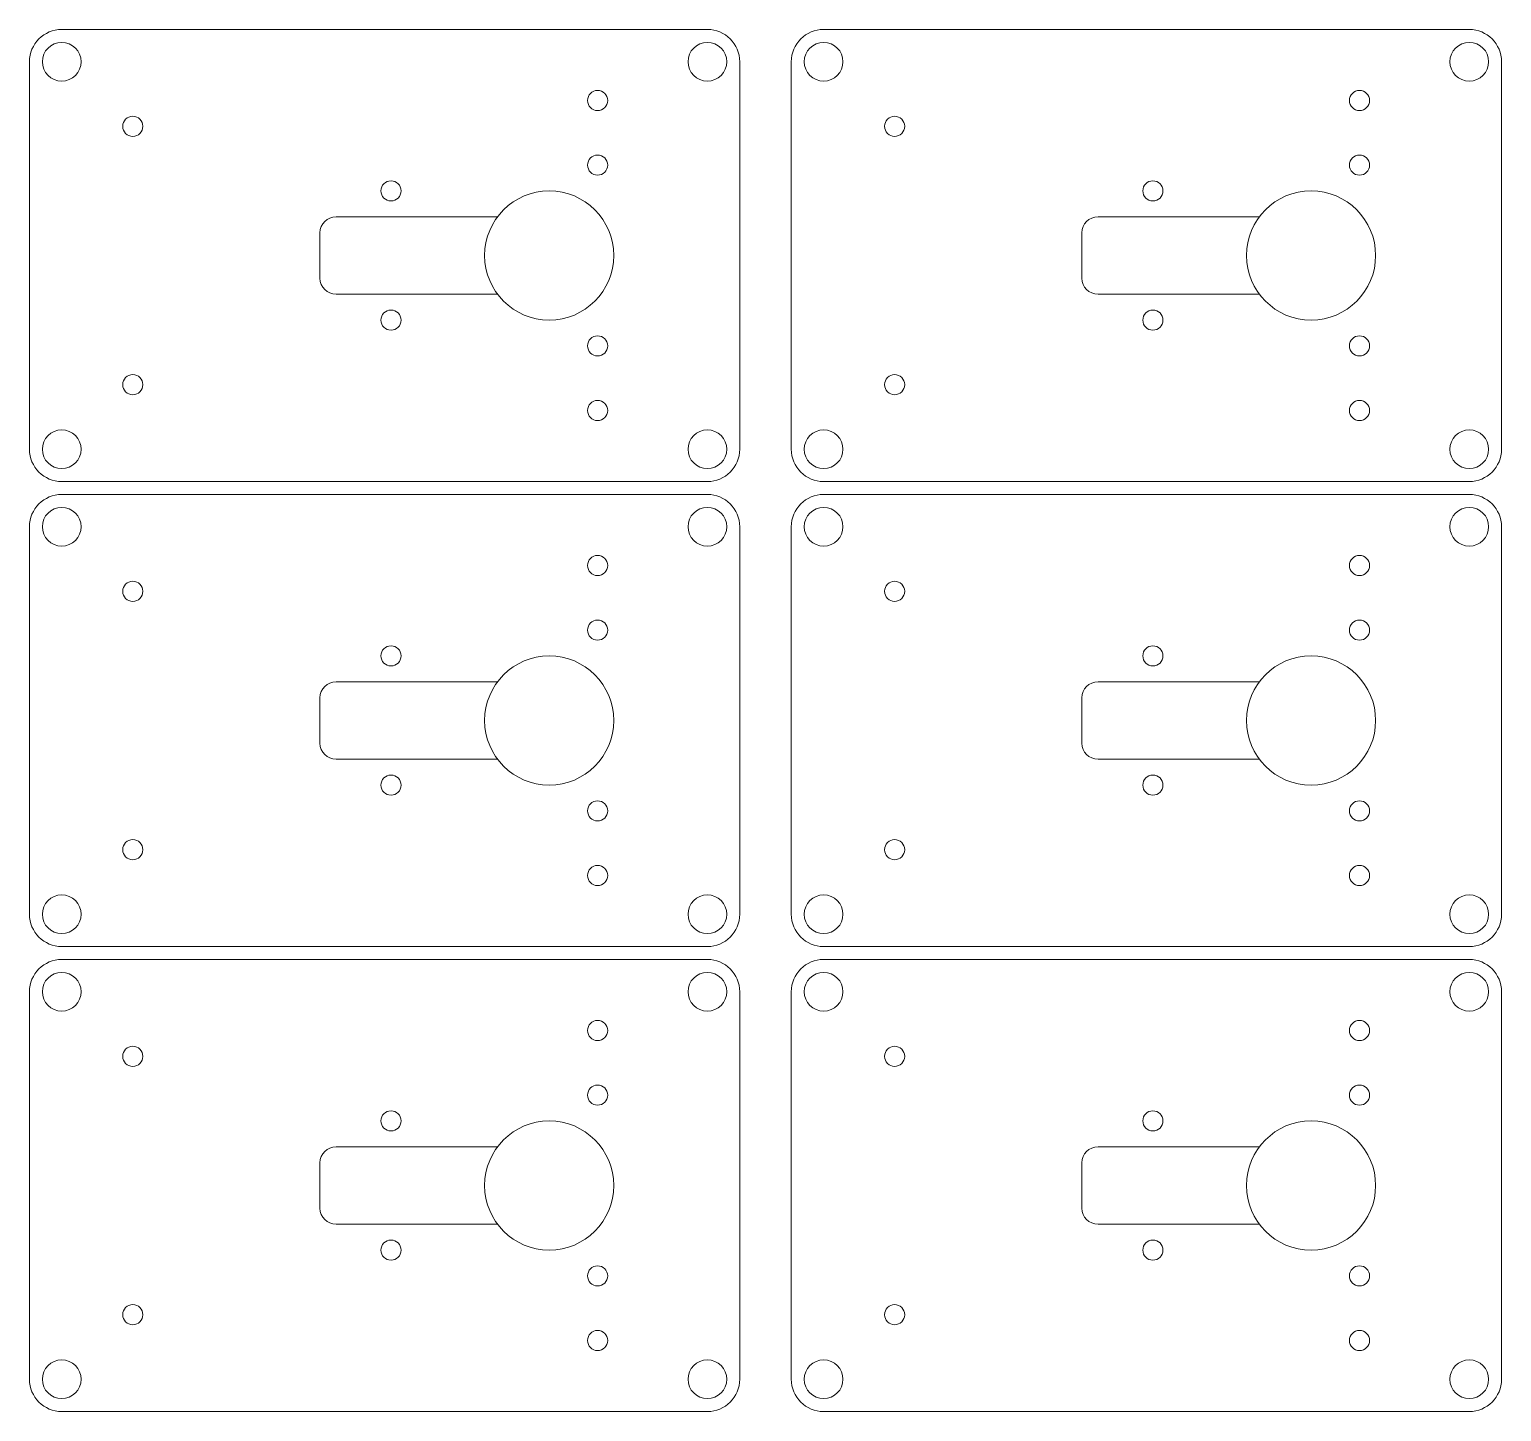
# Model space of a CAD drawing. Header units: inches. Extents: x 0.1 to 11.5, y 0.2 to 10.8.
import ezdxf

# ---------------------------------------------------------------- set-up
doc = ezdxf.new("R2010")
doc.units = ezdxf.units.IN
doc.layers.get('0').update_dxf_attribs({"color": 1, "linetype": 'CONTINUOUS', "lineweight": 0})

msp = doc.modelspace()

# ---------------------------------------------------------------- linework, layer by layer
for p, q in [((0.35, 10.85), (5.35, 10.85)), ((6.25, 10.85), (11.25, 10.85)), ((0.1, 7.6), (0.1, 10.6)), ((5.6, 10.6), (5.6, 7.6)), ((6, 7.6), (6, 10.6)), ((11.5, 10.6), (11.5, 7.6)), ((2.475, 9.4), (3.725, 9.4)), ((8.375, 9.4), (9.625, 9.4)), ((2.35, 8.925), (2.35, 9.275)), ((8.25, 8.925), (8.25, 9.275)), ((3.725, 8.8), (2.475, 8.8)), ((9.625, 8.8), (8.375, 8.8)), ((5.35, 7.35), (0.35, 7.35)), ((11.25, 7.35), (6.25, 7.35)), ((0.35, 7.25), (5.35, 7.25)), ((6.25, 7.25), (11.25, 7.25)), ((0.1, 4), (0.1, 7)), ((5.6, 7), (5.6, 4)), ((6, 4), (6, 7)), ((11.5, 7), (11.5, 4)), ((2.475, 5.8), (3.725, 5.8)), ((8.375, 5.8), (9.625, 5.8)), ((2.35, 5.325), (2.35, 5.675)), ((8.25, 5.325), (8.25, 5.675)), ((3.725, 5.2), (2.475, 5.2)), ((9.625, 5.2), (8.375, 5.2)), ((5.35, 3.75), (0.35, 3.75)), ((0.35, 3.65), (5.35, 3.65)), ((11.25, 3.75), (6.25, 3.75)), ((6.25, 3.65), (11.25, 3.65)), ((0.1, 0.4), (0.1, 3.4)), ((5.6, 3.4), (5.6, 0.4)), ((6, 0.4), (6, 3.4)), ((11.5, 3.4), (11.5, 0.4)), ((2.475, 2.2), (3.725, 2.2)), ((8.375, 2.2), (9.625, 2.2)), ((2.35, 1.725), (2.35, 2.075)), ((8.25, 1.725), (8.25, 2.075)), ((3.725, 1.6), (2.475, 1.6)), ((9.625, 1.6), (8.375, 1.6)), ((5.35, 0.15), (0.35, 0.15)), ((11.25, 0.15), (6.25, 0.15))]:
    msp.add_line(p, q)
for centre, radius in [((0.35, 10.6), 0.15), ((5.35, 10.6), 0.15), ((6.25, 10.6), 0.15), ((11.25, 10.6), 0.15), ((4.5, 10.3), 0.078), ((10.4, 10.3), 0.078), ((0.9, 10.1), 0.078), ((6.8, 10.1), 0.078), ((4.5, 9.8), 0.078), ((10.4, 9.8), 0.078), ((2.9, 9.6), 0.078), ((4.125, 9.1), 0.5), ((8.8, 9.6), 0.078), ((10.025, 9.1), 0.5), ((2.9, 8.6), 0.078), ((8.8, 8.6), 0.078), ((4.5, 8.4), 0.078), ((10.4, 8.4), 0.078), ((0.9, 8.1), 0.078), ((6.8, 8.1), 0.078), ((4.5, 7.9), 0.078), ((10.4, 7.9), 0.078), ((0.35, 7.6), 0.15), ((5.35, 7.6), 0.15), ((6.25, 7.6), 0.15), ((11.25, 7.6), 0.15), ((0.35, 7), 0.15), ((5.35, 7), 0.15), ((6.25, 7), 0.15), ((11.25, 7), 0.15), ((4.5, 6.7), 0.078), ((10.4, 6.7), 0.078), ((0.9, 6.5), 0.078), ((6.8, 6.5), 0.078), ((4.5, 6.2), 0.078), ((10.4, 6.2), 0.078), ((2.9, 6), 0.078), ((8.8, 6), 0.078), ((4.125, 5.5), 0.5), ((10.025, 5.5), 0.5), ((2.9, 5), 0.078), ((8.8, 5), 0.078), ((4.5, 4.8), 0.078), ((10.4, 4.8), 0.078), ((0.9, 4.5), 0.078), ((6.8, 4.5), 0.078), ((4.5, 4.3), 0.078), ((10.4, 4.3), 0.078), ((0.35, 4), 0.15), ((5.35, 4), 0.15), ((6.25, 4), 0.15), ((11.25, 4), 0.15), ((0.35, 3.4), 0.15), ((5.35, 3.4), 0.15), ((6.25, 3.4), 0.15), ((11.25, 3.4), 0.15), ((4.5, 3.1), 0.078), ((10.4, 3.1), 0.078), ((0.9, 2.9), 0.078), ((6.8, 2.9), 0.078), ((4.5, 2.6), 0.078), ((10.4, 2.6), 0.078), ((2.9, 2.4), 0.078), ((4.125, 1.9), 0.5), ((8.8, 2.4), 0.078), ((10.025, 1.9), 0.5), ((2.9, 1.4), 0.078), ((8.8, 1.4), 0.078), ((4.5, 1.2), 0.078), ((10.4, 1.2), 0.078), ((0.9, 0.9), 0.078), ((6.8, 0.9), 0.078), ((4.5, 0.7), 0.078), ((10.4, 0.7), 0.078), ((0.35, 0.4), 0.15), ((5.35, 0.4), 0.15), ((6.25, 0.4), 0.15), ((11.25, 0.4), 0.15)]:
    msp.add_circle(centre, radius)
for centre, radius, start, end in [((0.35, 10.6), 0.25, 90, 180), ((5.35, 10.6), 0.25, 0, 90), ((6.25, 10.6), 0.25, 90, 180), ((11.25, 10.6), 0.25, 0, 90), ((2.475, 9.275), 0.125, 90, 180), ((8.375, 9.275), 0.125, 90, 180), ((2.475, 8.925), 0.125, 180, 270), ((8.375, 8.925), 0.125, 180, 270), ((0.35, 7.6), 0.25, 180, 270), ((5.35, 7.6), 0.25, 270, 0), ((6.25, 7.6), 0.25, 180, 270), ((11.25, 7.6), 0.25, 270, 0), ((0.35, 7), 0.25, 90, 180), ((5.35, 7), 0.25, 0, 90), ((6.25, 7), 0.25, 90, 180), ((11.25, 7), 0.25, 0, 90), ((2.475, 5.675), 0.125, 90, 180), ((8.375, 5.675), 0.125, 90, 180), ((2.475, 5.325), 0.125, 180, 270), ((8.375, 5.325), 0.125, 180, 270), ((0.35, 4), 0.25, 180, 270), ((5.35, 4), 0.25, 270, 0), ((6.25, 4), 0.25, 180, 270), ((11.25, 4), 0.25, 270, 0), ((0.35, 3.4), 0.25, 90, 180), ((5.35, 3.4), 0.25, 0, 90), ((6.25, 3.4), 0.25, 90, 180), ((11.25, 3.4), 0.25, 0, 90), ((2.475, 2.075), 0.125, 90, 180), ((8.375, 2.075), 0.125, 90, 180), ((2.475, 1.725), 0.125, 180, 270), ((8.375, 1.725), 0.125, 180, 270), ((0.35, 0.4), 0.25, 180, 270), ((5.35, 0.4), 0.25, 270, 0), ((6.25, 0.4), 0.25, 180, 270), ((11.25, 0.4), 0.25, 270, 0)]:
    msp.add_arc(centre, radius, start, end)

doc.saveas('drawing.dxf')
